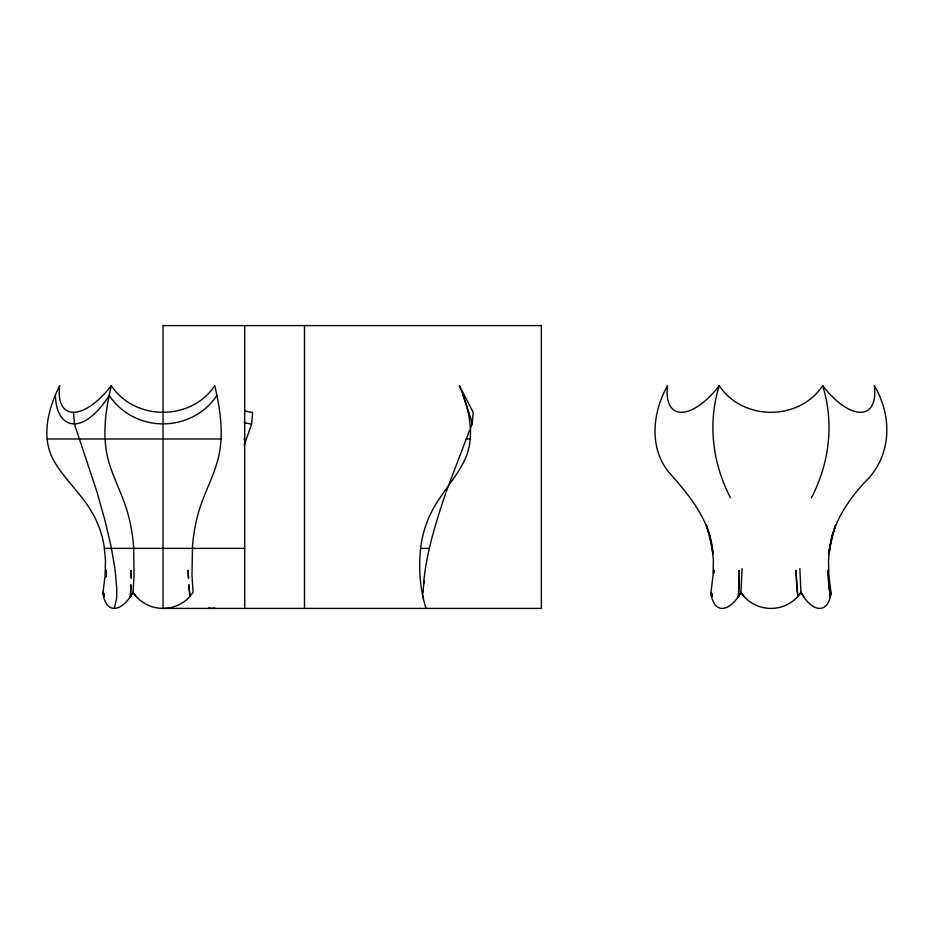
<?xml version="1.0" encoding="UTF-8"?>
<svg xmlns="http://www.w3.org/2000/svg" width="934" height="934" viewBox="0 0 934 934"><rect width="100%" height="100%" fill="white"/><g stroke="black" fill="none" stroke-linecap="round" stroke-linejoin="round"><path stroke-width="1.4" d="M742.075 568.631L740.942 592.401L738.082 596.989M423.336 587.381L423.195 593.102M130.515 596.429L131.052 584.742L130.176 596.989M130.538 596.394L133.037 592.401L134.099 575.379L133.632 546.764A96.576 48.288 90 0 0 128.133 514.494C123.3 496.246 113.925 479.644 108.694 461.548C101.666 436.645 105.507 410.33 111.356 385.625A59.472 52.783 0 0 0 163.041 412.303A59.472 52.783 0 0 0 214.738 385.625C220.587 410.33 224.429 436.645 217.4 461.548C212.17 479.644 202.795 496.246 197.961 514.494A96.576 48.288 90 0 0 192.462 546.764L191.995 575.379L193.058 592.401L189.474 596.989A35.469 34.254 0 0 1 133.037 592.401A35.469 17.127 -72.8 0 1 103.02 592.401L105.145 575.379L105.472 560.237L104.211 546.764A96.576 96.576 0 0 0 93.213 514.494C82.694 495.09 65.45 480.531 54.347 461.548C40.302 437.766 48.194 408.695 59.659 385.625A59.472 26.397 -59.1 0 0 73.506 412.303L74.393 423.884L96.949 491.844L105.052 520.775L111.053 546.343L114.94 568.549L116.703 587.381L116.703 598.064L114.31 608.408M423.592 586.727L423.978 581.053M423.581 583.832C426.266 552.671 435.851 522.608 445.716 493.105M244.136 445.448L251.701 423.884L252.577 412.303A59.472 26.397 59.1 0 1 244.638 410.715M470.491 428.041L472.195 423.884L473.211 412.303L459.353 385.625C469.358 409.209 476.13 437.416 463.964 461.548C454.484 480.286 439.202 495.405 430.305 514.494A96.576 83.64 90 0 0 420.779 546.764C418.549 567.382 419.623 588.607 426.102 608.408M711.65 596.989L710.926 592.401L713.051 575.379L713.378 560.237L712.117 546.764L706.314 525.013L709.677 535.345L712.899 553.897C711.288 523.192 691.685 498.219 672.235 476.083C648.429 451.437 651.699 413.61 667.565 385.625A59.472 26.397 -59.1 0 0 681.423 412.303A59.472 26.397 -59.1 0 0 719.262 385.625A59.472 52.783 0 0 0 770.959 412.303A59.472 52.783 0 0 0 822.644 385.625A59.472 26.397 59.1 0 0 860.494 412.303A59.472 26.397 59.1 0 0 874.341 385.625C893.032 417.346 891.69 457.321 863.892 483.147C846.029 502.866 830.7 526.636 829.007 553.897L832.252 535.345L835.591 525.013L829.789 546.764L828.528 560.237L828.855 575.379L830.98 592.401L830.256 596.989M796.76 584.672L796.048 570.359L796.737 584.614M719.262 385.625C707.517 423.137 712.479 463.276 730.481 497.799M446.148 491.844L469.545 430.364M811.424 497.799C829.427 463.276 834.389 423.137 822.644 385.625M797.379 596.989L800.963 592.401L799.831 568.631M47.144 438.98L220.996 438.98M244.007 438.98L246.378 438.98M466.043 438.98L470.199 438.98M104.316 548.375L244.72 548.375M420.65 548.375L429.395 548.375M710.926 592.401A35.469 17.127 -72.8 0 0 740.942 592.401L744.526 596.989M133.037 592.401L136.621 596.989M740.942 592.401A35.469 34.254 0 0 0 800.963 592.401L803.824 596.989M103.02 592.401L103.744 596.989M189.941 596.394L188.843 584.742L189.917 596.429M423.265 595.588L423.324 598.064M304.496 325.592L304.496 608.408M244.72 325.592L244.72 608.408M830.98 592.401A35.469 17.127 72.8 0 1 800.963 592.401M463.031 395.421A62.776 1.261 70.1 0 1 472.195 423.884M214.645 607.929A35.469 17.127 72.8 0 1 208.702 607.929M111.356 385.625A59.472 26.397 -59.1 0 1 73.506 412.303M55.421 395.421A62.776 30.588 -67 0 0 74.393 423.884A62.776 28.417 -67.5 0 0 109.231 395.421A62.776 59.005 3.4 0 0 163.041 423.884A62.776 59.005 -3.4 0 0 216.863 395.421M251.701 423.884A62.776 28.417 67.5 0 1 244.007 422.18M105.927 570.359L105.904 576.92L105.927 570.359M713.833 570.359L713.833 573.032L713.833 570.359M828.073 570.359L828.738 584.672L828.073 570.359M738.957 584.742L738.444 596.394L738.957 584.742M739.214 578.181L738.969 584.672L738.934 570.359L739.238 578.169M829.637 548.375L829.007 553.897L829.672 548.375M104.048 593.767L103.651 596.429L104.048 593.755M711.953 593.767L711.556 596.429L711.953 593.755M797.846 596.394L796.749 584.742L797.823 596.429M131.332 578.169L131.029 570.359L131.309 578.181M188.493 578.169L188.143 570.359L188.493 578.169M541.346 325.592L163.041 325.592L163.041 608.408L541.346 608.408L541.346 325.592M830.349 596.394L828.738 584.742L830.349 596.429"/></g></svg>
